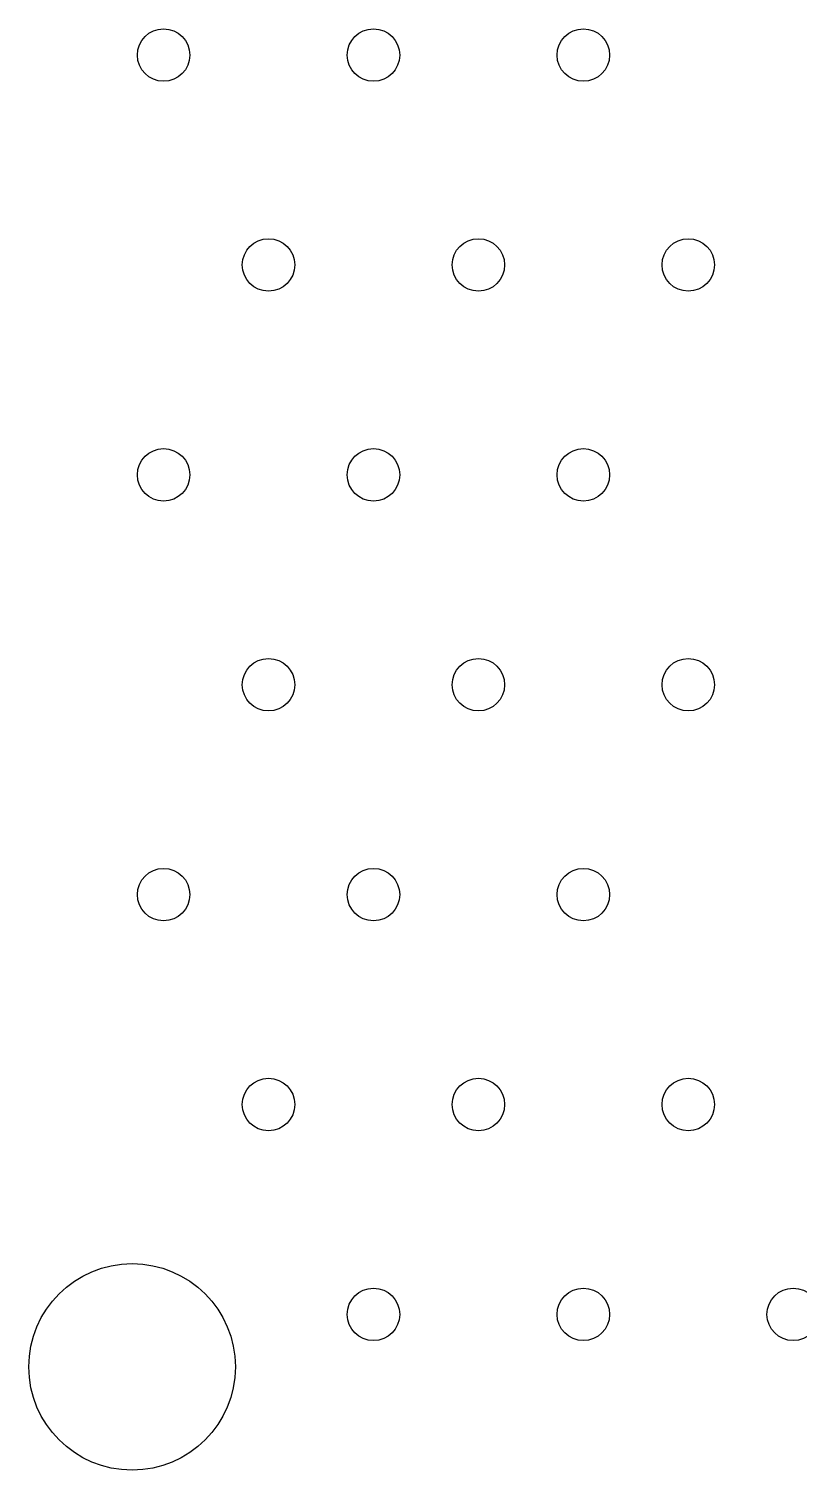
# Model space of a CAD drawing. Header units: inches. Extents: x 0.07 to 4.39, y 0.05 to 2.95.
# Drawn here: x 0.072 to 0.806, y 0.052 to 1.425 of the extents above; entities that cross this region are included whole.
import ezdxf

# ---------------------------------------------------------------- set-up
doc = ezdxf.new("R2010")
doc.units = ezdxf.units.IN
doc.header["$MEASUREMENT"] = 0
doc.layers.add('Top Layer', color=1, linetype='Continuous')

# ---------------------------------------------------------------- blocks, each defined once
blk = doc.blocks.new('M3_MOUNTING_HOLE_1')
at = {"layer": 'Top Layer'}
blk.add_circle((-0.01, -0.03), 0.0984, dxfattribs=at)

msp = doc.modelspace()

# ---------------------------------------------------------------- linework, layer by layer
at = {"layer": 'Top Layer'}
for centre in [(0.2, 1.4), (0.4, 1.4), (0.6, 1.4), (0.3, 1.2), (0.5, 1.2), (0.7, 1.2), (0.2, 1), (0.4, 1), (0.6, 1), (0.3, 0.8), (0.5, 0.8), (0.7, 0.8), (0.2, 0.6), (0.4, 0.6), (0.6, 0.6), (0.3, 0.4), (0.5, 0.4), (0.7, 0.4), (0.4, 0.2), (0.6, 0.2), (0.8, 0.2)]:
    msp.add_circle(centre, 0.025, dxfattribs=at)

# ---------------------------------------------------------------- block references
msp.add_blockref('M3_MOUNTING_HOLE_1', (0.18, 0.18))

doc.saveas('drawing.dxf')
